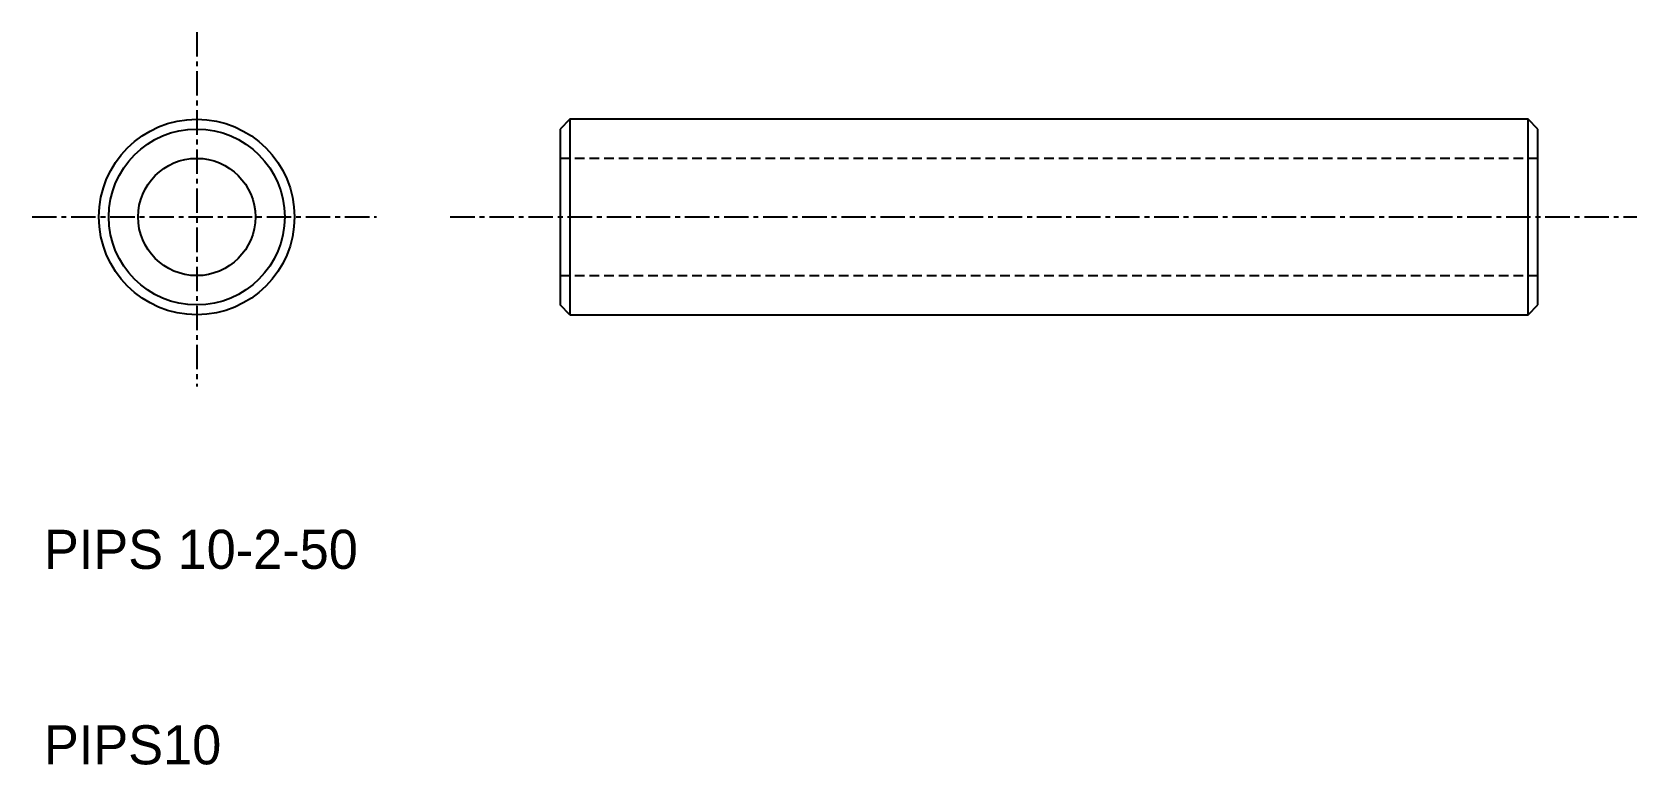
# Model space of a CAD drawing. Extents: x 9.4 to 91.5, y 10 to 47.5.
import ezdxf

# ---------------------------------------------------------------- set-up
doc = ezdxf.new("R2010")
doc.units = 0
doc.linetypes.add('CENTER', pattern=[2, 1.25, -0.25, 0.25, -0.25])
doc.linetypes.add('DASHED', pattern=[0.75, 0.5, -0.25])
doc.layers.get('0').update_dxf_attribs({"linetype": 'CONTINUOUS'})
doc.layers.add('CENTER', color=1, linetype='CENTER')

msp = doc.modelspace()

# ---------------------------------------------------------------- linework, layer by layer
at = {"color": 7, "linetype": 'CONTINUOUS'}
for p, q in [((36.905, 43), (36.405, 42.5)), ((85.905, 43), (36.905, 43)), ((36.905, 43), (36.905, 33)), ((85.905, 33), (85.905, 43)), ((86.405, 42.5), (85.905, 43)), ((36.405, 42.5), (36.405, 33.5)), ((86.405, 33.5), (86.405, 42.5)), ((36.905, 33), (36.405, 33.5)), ((36.905, 33), (85.905, 33)), ((85.905, 33), (86.405, 33.5))]:
    msp.add_line(p, q, dxfattribs=at)
at = {"color": 3, "linetype": 'DASHED'}
for p, q in [((86.405, 41), (36.405, 41)), ((36.405, 35), (86.405, 35))]:
    msp.add_line(p, q, dxfattribs=at)
at = {"color": 7, "linetype": 'CONTINUOUS'}
for radius in [5, 4.5, 3]:
    msp.add_circle((17.815, 38), radius, dxfattribs=at)
at = {"layer": 'CENTER', "color": 1, "linetype": 'CENTER'}
for p, q in [((17.815, 47.458), (17.815, 29.322)), ((9.396, 38), (27.01, 38)), ((30.785, 38), (91.469, 38))]:
    msp.add_line(p, q, dxfattribs=at)

# ---------------------------------------------------------------- texts
at = {"color": 7, "linetype": 'CONTINUOUS'}
for s, p in [('PIPS 10-2-50', (10, 20)), ('PIPS10', (10, 10))]:
    msp.add_text(s, height=2, dxfattribs=at).set_placement(p)

doc.saveas('drawing.dxf')
